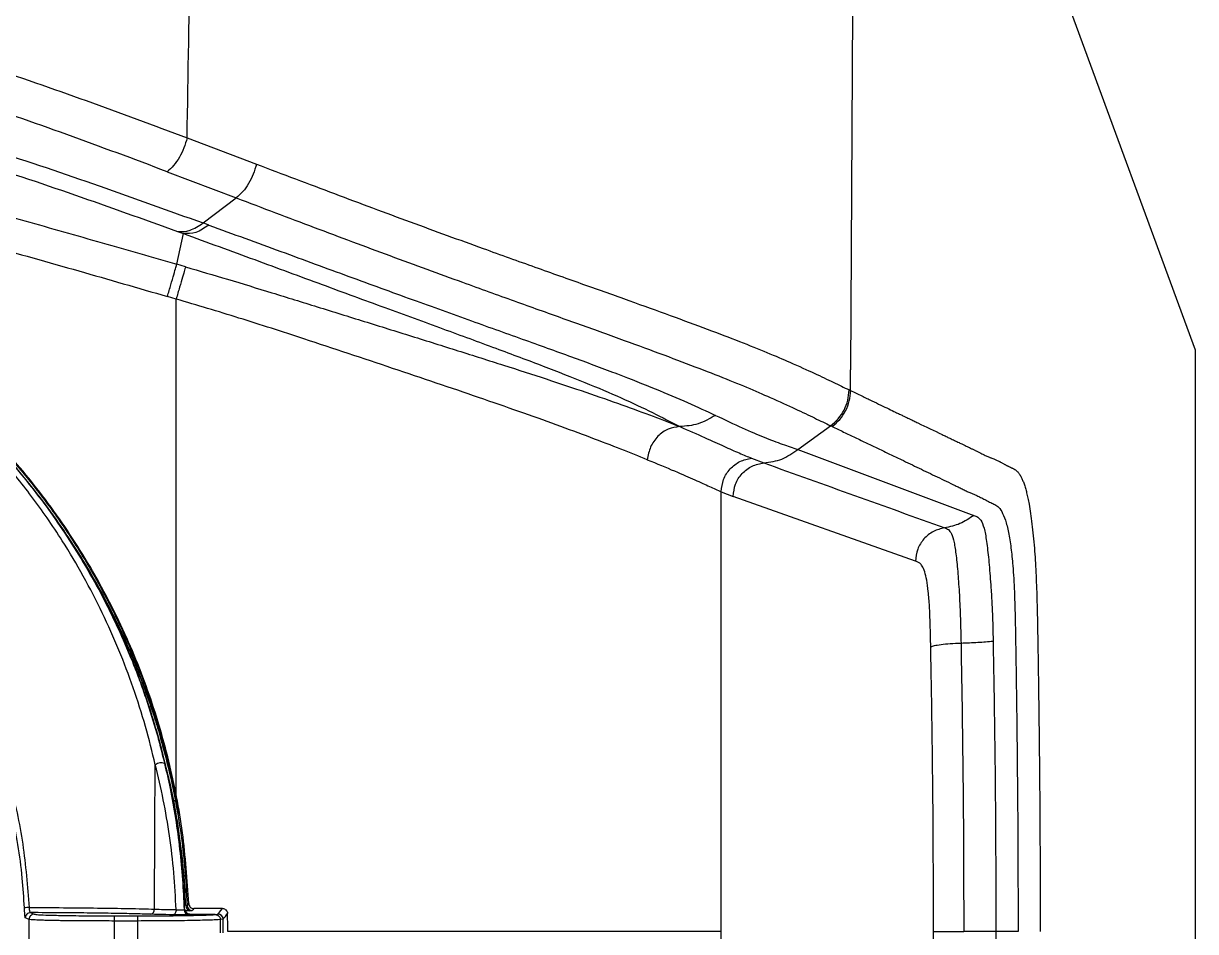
# Model space of a CAD drawing. Extents: x -50 to 17, y -20 to 123.
# Drawn here: x -37.04 to -30.18, y 36.8 to 42.12 of the extents above; entities that cross this region are included whole.
import ezdxf

# ---------------------------------------------------------------- set-up
doc = ezdxf.new("R2010")
doc.units = 0
doc.header["$MEASUREMENT"] = 0
doc.layers.add('GEOMETRY', color=2, linetype='Continuous', lineweight=25)

# ---------------------------------------------------------------- blocks, each defined once
blk = doc.blocks.new('2026 FREEFLOW AZURE')
at = {"layer": 'GEOMETRY'}
for p, q in [((-13.7309, -36.9254), (-14.4926, -34.8538)), ((-15.7492, -37.0415), (-15.7362, -34.9365)), ((-19.6326, -35.6835), (-19.2271, -35.8369)), ((-19.7491, -35.8812), (-19.3448, -36.0344)), ((-19.5392, -36.1816), (-19.3448, -36.0344)), ((-19.5049, -36.194), (-19.5392, -36.1816)), ((-19.6881, -36.2312), (-19.6543, -36.2434)), ((-19.6417, -36.4383), (-19.6931, -36.4234)), ((-19.6965, -36.6266), (-19.7475, -36.6118)), ((-19.6965, -39.5555), (-19.6965, -36.6266)), ((-13.7309, -40.3297), (-13.7309, -36.9254)), ((-15.7498, -37.1627), (-15.7493, -37.0415)), ((-15.7498, -37.1628), (-15.7584, -37.1586)), ((-16.059, -37.5078), (-15.8668, -37.3685)), ((-16.059, -37.5078), (-16.0594, -37.5077)), ((-16.059, -37.5078), (-15.0291, -37.8931)), ((-16.3288, -37.5587), (-16.2565, -37.5861)), ((-16.5072, -40.3297), (-16.5072, -37.7547)), ((-16.5072, -37.7547), (-16.437, -37.782)), ((-15.3699, -38.1611), (-16.437, -37.782)), ((-19.4259, -40.1948), (-19.5929, -40.1948)), ((-20.0577, -40.2679), (-20.0577, -40.2378)), ((-20.0577, -40.2378), (-19.9215, -40.2378)), ((-19.9215, -40.2679), (-19.9215, -40.2378)), ((-19.6174, -40.2078), (-19.6443, -40.2084)), ((-19.4679, -40.2302), (-19.6202, -40.2302)), ((-19.4217, -40.2572), (-19.437, -40.2596)), ((-19.9215, -40.2679), (-20.0577, -40.2679)), ((-16.5072, -42.9047), (-16.5072, -40.3297)), ((-14.7696, -40.3297), (-14.8995, -40.3297)), ((-13.7309, -44.5333), (-13.7309, -40.3297))]:
    blk.add_line(p, q, dxfattribs=at)
at = {"layer": 'GEOMETRY', "flags": 128}
for points in [[(-19.6931, -36.4234), (-19.6737, -36.3333), (-19.6543, -36.2434)], [(-15.8582, -37.3727), (-15.8625, -37.3706), (-15.8668, -37.3685)], [(-19.8231, -40.1985), (-19.8205, -39.7252), (-19.8185, -39.3533)], [(-19.6968, -39.5677), (-19.6984, -39.5657), (-19.7027, -39.5645), (-19.7091, -39.5641), (-19.7151, -39.5643)], [(-19.6322, -40.1781), (-19.627, -40.1713), (-19.6228, -40.166)], [(-19.5929, -40.1948), (-19.5981, -40.2016), (-19.6022, -40.207)], [(-19.4517, -40.2277), (-19.4372, -40.2093), (-19.4259, -40.1948)], [(-20.5572, -40.2588), (-20.5696, -40.2537), (-20.5794, -40.2497)], [(-20.5494, -40.2189), (-20.537, -40.2241), (-20.5273, -40.2281)], [(-19.6968, -40.2015), (-19.6972, -40.2072), (-19.6982, -40.2128), (-19.6997, -40.2179), (-19.7018, -40.2224), (-19.7043, -40.2261), (-19.7072, -40.2289), (-19.7102, -40.2306), (-19.7134, -40.2313)], [(-19.6502, -40.2012), (-19.6484, -40.1989), (-19.647, -40.1971)], [(-19.617, -40.2261), (-19.6188, -40.2284), (-19.6202, -40.2302)]]:
    blk.add_lwpolyline(points, dxfattribs=at)
at = {"layer": 'GEOMETRY'}
for centre, radius, start, end in [((-19.786, -39.3919), 0.0504, 64.47136, 130.0295), ((-20.5269, -41.0046), 0.8161, 92.16835, 94.05693), ((-19.6125, -40.1808), 0.0275, 174.18153, 259.63285), ((-19.6022, -40.177), 0.03, 182.12002, 269.97782), ((-20.5494, -40.249), 0.03, 90.11123, 181.45544), ((-20.5272, -40.2581), 0.03, 90.11103, 181.31933), ((-23.8391, -40.3364), 3.2828, 358.64572, 1.35422), ((-19.8513, -40.2003), 0.0282, 276.36185, 3.55809), ((-19.6202, -40.2002), 0.03, 181.87682, 269.97771), ((-19.617, -40.1961), 0.03, 181.91986, 269.97773), ((-19.4517, -40.2577), 0.03, 1.04919, 89.97734), ((-23.8391, -40.3368), 4.4027, 359.99997, 1.00478), ((-31.1004, -31.1299), 14.8223, 321.99143, 322.15355), ((-23.8391, -40.3363), 4.4181, 359.99997, 1.02603), ((-23.8391, -40.3384), 3.7821, 358.93161, 1.06833), ((-23.8391, -40.3384), 3.9182, 358.96872, 1.03121)]:
    blk.add_arc(centre, radius, start, end, dxfattribs=at)
for points, knots in [([(0, -78.9807), (-0.2, -78.9806), (-1.2, -78.9802), (-3.8001, -78.9706), (-7.8002, -78.9311), (-12.2829, -78.85), (-16.448, -78.7432), (-20.2955, -78.617), (-23.1801, -78.4946), (-25.1028, -78.4087), (-25.9062, -78.3706), (-26.5502, -78.3109), (-27.0326, -78.2324), (-27.5088, -78.1229), (-28.0194, -77.9636), (-28.5584, -77.7443), (-29.1196, -77.4599), (-29.6551, -77.1295), (-30.1606, -76.7561), (-30.6321, -76.3407), (-31.0676, -75.8869), (-31.4641, -75.3985), (-31.7943, -74.9136), (-32.0654, -74.4413), (-32.2868, -73.9889), (-32.4781, -73.5224), (-32.6376, -73.0447), (-32.772, -72.5285), (-32.8702, -71.9733), (-32.9456, -71.1863), (-33.0009, -70.2008), (-33.0534, -69.0184), (-33.0915, -67.8353), (-33.171, -65.4701), (-33.2841, -61.9227), (-33.3842, -57.1916), (-33.4538, -52.46), (-33.4941, -47.728), (-33.5123, -42.9959), (-33.5152, -37.7511), (-33.5017, -31.9936), (-33.4541, -26.4051), (-33.3783, -21.4986), (-33.2967, -17.7475), (-33.2045, -14.4704), (-33.1115, -11.6671), (-33.0234, -9.6084), (-32.9688, -8.2933), (-32.9388, -7.7222), (-32.8886, -7.1485), (-32.7978, -6.5752), (-32.66, -6.0074), (-32.4856, -5.4765), (-32.2819, -4.9834), (-32.0573, -4.5269), (-31.8027, -4.0858), (-31.5196, -3.6631), (-31.2086, -3.2613), (-30.87, -2.8823), (-30.5058, -2.5264), (-30.118, -2.1956), (-29.7093, -1.8918), (-29.2828, -1.6181), (-28.8398, -1.3749), (-28.3823, -1.1622), (-27.9107, -0.9813), (-27.4282, -0.8346), (-26.908, -0.7182), (-26.3509, -0.642), (-25.7605, -0.5973), (-25.1687, -0.5733), (-23.2063, -0.4943), (-19.8745, -0.3423), (-15.9539, -0.2243), (-12.033, -0.1268), (-8.1115, -0.0549), (-3.8389, -0.0078), (-1.135, -0.0023), (0, 0)], [0, 0, 0, 0, 0.0043698, 0.0218491, 0.056809, 0.091769, 0.1198046, 0.1478403, 0.1758752, 0.1828844, 0.189893, 0.1934458, 0.1970065, 0.2005644, 0.2041136, 0.2086796, 0.2132619, 0.2178446, 0.222411, 0.2269761, 0.2315574, 0.2361388, 0.2407038, 0.2443597, 0.2480279, 0.2517, 0.2553674, 0.2590225, 0.2633453, 0.2676701, 0.2762888, 0.2849086, 0.2935298, 0.3021503, 0.3366129, 0.3710757, 0.4055387, 0.4400022, 0.4744661, 0.5089296, 0.5545948, 0.6002598, 0.6310333, 0.6618067, 0.6822341, 0.7026616, 0.7230888, 0.7272545, 0.73142, 0.7355829, 0.7398316, 0.7440869, 0.7483354, 0.7520285, 0.7557342, 0.7594436, 0.7631483, 0.7668405, 0.7705359, 0.7742442, 0.7779569, 0.7816651, 0.7853605, 0.7890218, 0.7926972, 0.7963758, 0.800048, 0.8037066, 0.8080106, 0.8123205, 0.8166378, 0.8209518, 0.8552299, 0.8895082, 0.9066462, 0.9409236, 0.9752009, 1, 1, 1, 1]), ([(0, -78.7726), (-1.424, -78.769), (-4.2759, -78.762), (-8.5576, -78.7097), (-12.8432, -78.6294), (-17.295, -78.5116), (-21.0157, -78.3798), (-23.4132, -78.2765), (-24.3106, -78.2354), (-24.6052, -78.2217), (-24.9025, -78.2077), (-25.2182, -78.1926), (-25.619, -78.1726), (-26.0846, -78.1465), (-26.6157, -78.0981), (-27.1381, -78.0038), (-27.6568, -77.8657), (-28.1617, -77.6853), (-28.6498, -77.4682), (-29.121, -77.2173), (-29.5724, -76.9317), (-30.0027, -76.6129), (-30.4084, -76.2631), (-30.7873, -75.8843), (-31.1373, -75.4786), (-31.4564, -75.0481), (-31.7432, -74.5948), (-31.9949, -74.1217), (-32.2158, -73.6246), (-32.4034, -73.1052), (-32.5509, -72.5636), (-32.6557, -72.0114), (-32.7135, -71.457), (-32.748, -70.899), (-32.7793, -70.2344), (-32.8133, -69.462), (-32.8498, -68.5875), (-32.9034, -67.2216), (-32.9688, -65.3629), (-33.0581, -62.4001), (-33.1438, -58.8258), (-33.2141, -54.7839), (-33.2608, -50.8844), (-33.289, -47.1273), (-33.303, -43.3671), (-33.3064, -39.2589), (-33.3023, -34.8112), (-33.2789, -30.0251), (-33.2303, -25.2473), (-33.1548, -20.6608), (-33.0516, -16.2679), (-32.9546, -13.1601), (-32.8794, -11.1464), (-32.8429, -10.2227), (-32.803, -9.2862), (-32.7689, -8.4977), (-32.7349, -7.8595), (-32.7014, -7.3806), (-32.6431, -6.9014), (-32.5507, -6.4237), (-32.4255, -5.9535), (-32.2626, -5.477), (-32.0603, -4.9973), (-31.8179, -4.5173), (-31.5404, -4.0579), (-31.2302, -3.6207), (-30.8885, -3.2077), (-30.5176, -2.8211), (-30.1192, -2.463), (-29.6954, -2.1351), (-29.2484, -1.8393), (-28.7809, -1.5777), (-28.2957, -1.351), (-27.7877, -1.1569), (-27.2564, -1.0037), (-26.7105, -0.8956), (-26.1548, -0.838), (-25.5911, -0.8063), (-25.0233, -0.7786), (-24.2111, -0.7404), (-23.1541, -0.6928), (-20.7157, -0.5902), (-17.2809, -0.4688), (-12.852, -0.3514), (-8.5617, -0.271), (-4.2771, -0.2187), (-1.4242, -0.2116), (0, -0.2081)], [0, 0, 0, 0, 0.0312612, 0.0626079, 0.0940026, 0.1253571, 0.1603734, 0.175733, 0.1780362, 0.1800961, 0.182206, 0.1845704, 0.1870343, 0.1910167, 0.194808, 0.198734, 0.202655, 0.2065789, 0.2104903, 0.2143719, 0.2182889, 0.2222045, 0.2261203, 0.2300375, 0.2339549, 0.2378723, 0.2417901, 0.2457194, 0.2496274, 0.2537222, 0.2578306, 0.2619383, 0.2660447, 0.2700593, 0.2742093, 0.2806511, 0.2870319, 0.2934253, 0.3106591, 0.3278617, 0.3584975, 0.3891462, 0.4166064, 0.44411, 0.4716281, 0.4991549, 0.5342961, 0.5692692, 0.6042247, 0.639188, 0.669971, 0.7006873, 0.7074453, 0.7142101, 0.7209811, 0.7280224, 0.7315366, 0.7350115, 0.7385579, 0.7421283, 0.7456836, 0.7492314, 0.7531737, 0.7571044, 0.7610247, 0.7649455, 0.7688635, 0.7727804, 0.7766967, 0.7806133, 0.7845309, 0.7884546, 0.7923614, 0.796278, 0.8003826, 0.8044848, 0.8084773, 0.8126362, 0.8168791, 0.8209563, 0.8304858, 0.8401077, 0.8745332, 0.9059355, 0.9373691, 0.9687354, 1, 1, 1, 1]), ([(0, -78.5134), (-1.424, -78.5098), (-4.2756, -78.5028), (-8.5562, -78.4505), (-12.8399, -78.3702), (-16.052, -78.2851), (-18.1908, -78.2173), (-19.2584, -78.1811), (-20.3254, -78.1425), (-21.3916, -78.1015), (-22.4567, -78.058), (-23.5117, -78.0126), (-24.5581, -77.9645), (-25.4274, -77.9239), (-26.12, -77.8847), (-26.6364, -77.8331), (-27.1406, -77.7371), (-27.6375, -77.5996), (-28.122, -77.4213), (-28.5918, -77.2077), (-29.0455, -76.9607), (-29.4792, -76.6808), (-29.8916, -76.3692), (-30.2799, -76.028), (-30.6419, -75.659), (-30.976, -75.2646), (-31.2799, -74.8462), (-31.5521, -74.406), (-31.7916, -73.9467), (-32.0003, -73.4642), (-32.1768, -72.9605), (-32.3135, -72.4362), (-32.4093, -71.9018), (-32.4609, -71.3556), (-32.4935, -70.8015), (-32.5161, -70.3089), (-32.5345, -69.8978), (-32.5493, -69.5599), (-32.564, -69.217), (-32.5791, -68.8544), (-32.5944, -68.4808), (-32.6092, -68.1063), (-32.6492, -67.0731), (-32.7089, -65.3806), (-32.7984, -62.4159), (-32.8843, -58.8381), (-32.962, -54.3773), (-33.0148, -49.643), (-33.0421, -44.6345), (-33.0473, -40.0288), (-33.0442, -35.8268), (-33.0308, -32.0202), (-33.0028, -28.2033), (-32.9573, -24.379), (-32.8978, -20.8952), (-32.8278, -17.7523), (-32.7518, -14.9518), (-32.6827, -12.8379), (-32.63, -11.4088), (-32.601, -10.6621), (-32.5707, -9.9165), (-32.5377, -9.154), (-32.5083, -8.4809), (-32.4777, -7.8989), (-32.4451, -7.4273), (-32.39, -6.961), (-32.302, -6.5), (-32.1826, -6.0461), (-32.0266, -5.5864), (-31.8331, -5.1237), (-31.6007, -4.6612), (-31.335, -4.2178), (-31.0372, -3.7954), (-30.7088, -3.3961), (-30.352, -3.022), (-29.9686, -2.6751), (-29.5605, -2.3578), (-29.1302, -2.0711), (-28.6793, -1.8171), (-28.2111, -1.597), (-27.7216, -1.4085), (-27.2114, -1.2598), (-26.6848, -1.1542), (-26.1425, -1.0969), (-25.5885, -1.0658), (-25.0275, -1.0383), (-24.2175, -1.0002), (-23.1571, -0.9523), (-21.4985, -0.8826), (-19.4927, -0.8063), (-16.4967, -0.7073), (-12.8515, -0.6107), (-8.5617, -0.5302), (-4.2772, -0.4779), (-1.4242, -0.4709), (0, -0.4673)], [0, 0, 0, 0, 0.031448, 0.062976, 0.094543, 0.126068, 0.133937, 0.1418, 0.14966, 0.157515, 0.165366, 0.1732, 0.180838, 0.188498, 0.19242, 0.196157, 0.199951, 0.203738, 0.207532, 0.21134, 0.215126, 0.218929, 0.22273, 0.226531, 0.230334, 0.234136, 0.237937, 0.241744, 0.245555, 0.249366, 0.253345, 0.25733, 0.261319, 0.265321, 0.26944, 0.273577, 0.276209, 0.27853, 0.281045, 0.283789, 0.286545, 0.289303, 0.292066, 0.30938, 0.326703, 0.357571, 0.388416, 0.425233, 0.462131, 0.499028, 0.526948, 0.554931, 0.583095, 0.611244, 0.639395, 0.660044, 0.68067, 0.701266, 0.706754, 0.712254, 0.717768, 0.723234, 0.729109, 0.732647, 0.736104, 0.739548, 0.74301, 0.746461, 0.749906, 0.753722, 0.757527, 0.761327, 0.765128, 0.76893, 0.772733, 0.776535, 0.780338, 0.78414, 0.787945, 0.791757, 0.795555, 0.799518, 0.803479, 0.807398, 0.811551, 0.815731, 0.819802, 0.829461, 0.839173, 0.856464, 0.87379, 0.905374, 0.936993, 0.968546, 1, 1, 1, 1]), ([(0, -77.5952), (-1.4223, -77.5916), (-4.2703, -77.5846), (-8.5452, -77.5324), (-12.8224, -77.4522), (-16.08, -77.3659), (-18.3167, -77.2945), (-19.5347, -77.2526), (-20.752, -77.2076), (-21.9685, -77.1594), (-23.185, -77.108), (-24.3995, -77.0528), (-25.3775, -77.0073), (-26.0974, -76.9661), (-26.5583, -76.9152), (-26.9909, -76.8278), (-27.4146, -76.7053), (-27.8312, -76.5467), (-28.238, -76.3571), (-28.6313, -76.1374), (-29.006, -75.8898), (-29.3616, -75.615), (-29.6959, -75.3148), (-30.0073, -74.9906), (-30.2938, -74.6444), (-30.554, -74.278), (-30.7869, -73.8926), (-30.9906, -73.489), (-31.1763, -73.0491), (-31.3342, -72.5727), (-31.4541, -72.0597), (-31.5184, -71.6002), (-31.5495, -71.1948), (-31.5712, -70.8442), (-31.589, -70.4835), (-31.6033, -70.1671), (-31.6149, -69.908), (-31.6236, -69.7111), (-31.6319, -69.5227), (-31.6405, -69.3228), (-31.6498, -69.1013), (-31.6724, -68.5592), (-31.722, -67.3109), (-31.7909, -65.3602), (-31.8804, -62.3971), (-31.9663, -58.8196), (-32.0324, -55.0279), (-32.0748, -51.6341), (-32.1012, -48.6346), (-32.1179, -45.6313), (-32.1263, -42.6275), (-32.1284, -39.585), (-32.1266, -36.502), (-32.1181, -33.358), (-32.1003, -30.1922), (-32.0714, -27.0066), (-32.0297, -23.8208), (-31.9681, -20.2966), (-31.8784, -16.4368), (-31.7841, -13.3929), (-31.7146, -11.5017), (-31.6858, -10.7561), (-31.6555, -10.0087), (-31.6222, -9.2362), (-31.5926, -8.558), (-31.5625, -7.9784), (-31.5325, -7.5358), (-31.4842, -7.1162), (-31.4085, -6.7154), (-31.3059, -6.3216), (-31.1711, -5.9219), (-31.0032, -5.5194), (-30.8026, -5.1167), (-30.5726, -4.7314), (-30.3149, -4.3639), (-30.0304, -4.0162), (-29.721, -3.6903), (-29.3882, -3.388), (-29.0341, -3.1111), (-28.6608, -2.8614), (-28.2686, -2.6393), (-27.8619, -2.4472), (-27.4595, -2.2913), (-27.0657, -2.1729), (-26.6806, -2.0879), (-26.2769, -2.03), (-25.8437, -2.0001), (-25.3842, -1.9746), (-24.9112, -1.9522), (-24.1583, -1.9166), (-23.1262, -1.8701), (-20.6878, -1.7674), (-17.2587, -1.6461), (-12.8366, -1.5288), (-8.552, -1.4484), (-4.2725, -1.3961), (-1.4226, -1.3891), (0, -1.3855)], [0, 0, 0, 0, 0.032093, 0.064261, 0.096463, 0.128618, 0.13779, 0.146955, 0.156117, 0.165275, 0.174426, 0.18359, 0.192706, 0.196519, 0.199858, 0.20316, 0.206462, 0.2098, 0.213209, 0.216579, 0.219956, 0.223333, 0.22671, 0.230087, 0.233464, 0.23684, 0.240219, 0.243616, 0.247032, 0.250984, 0.254925, 0.258903, 0.261438, 0.264099, 0.266829, 0.269587, 0.271245, 0.272681, 0.274034, 0.2755, 0.277196, 0.279036, 0.287742, 0.305384, 0.323079, 0.35463, 0.386128, 0.408646, 0.431211, 0.453811, 0.476413, 0.498988, 0.522461, 0.545976, 0.569927, 0.593895, 0.617858, 0.641816, 0.673426, 0.704971, 0.71053, 0.716126, 0.721808, 0.727407, 0.733573, 0.737125, 0.740502, 0.743582, 0.74665, 0.749697, 0.752757, 0.756159, 0.759531, 0.7629, 0.766273, 0.76965, 0.773027, 0.776405, 0.779783, 0.78316, 0.786531, 0.789943, 0.7933, 0.796261, 0.799211, 0.80219, 0.805455, 0.809005, 0.812573, 0.816141, 0.826012, 0.835886, 0.871208, 0.903432, 0.935697, 0.967901, 1, 1, 1, 1]), ([(-19.6326, -35.6835), (-19.6263, -35.3102), (-19.6137, -34.5712), (-19.5959, -33.8328), (-19.587, -33.4675)], [0, 0, 0, 0, 0.505158, 1, 1, 1, 1]), ([(-25.9884, -35.0758), (-25.8524, -35.0253), (-25.5811, -34.9243), (-25.1659, -34.8166), (-24.7486, -34.7406), (-24.3302, -34.6984), (-23.9133, -34.6892), (-23.5, -34.704), (-23.091, -34.7394), (-22.6061, -34.8041), (-22.0499, -34.9108), (-21.4278, -35.069), (-20.8185, -35.2557), (-20.2198, -35.4635), (-19.8285, -35.6101), (-19.6326, -35.6835)], [0, 0, 0, 0, 0.06302, 0.125784, 0.188502, 0.251242, 0.313839, 0.376363, 0.438768, 0.501069, 0.600678, 0.700154, 0.799859, 0.899835, 1, 1, 1, 1]), ([(-19.7491, -35.8812), (-19.9441, -35.8081), (-20.3328, -35.6623), (-20.9265, -35.4562), (-21.5285, -35.2717), (-22.1412, -35.116), (-22.6876, -35.0114), (-23.1626, -34.9485), (-23.5621, -34.9145), (-23.9642, -34.9009), (-24.3676, -34.9109), (-24.771, -34.9529), (-25.1727, -35.0274), (-25.5718, -35.1324), (-25.8326, -35.2303), (-25.9632, -35.2793)], [0, 0, 0, 0, 0.101757, 0.202932, 0.303504, 0.403553, 0.503424, 0.565769, 0.628108, 0.690414, 0.752417, 0.814321, 0.876159, 0.937982, 1, 1, 1, 1]), ([(-22.7274, -35.2714), (-22.5046, -35.3111), (-22.0593, -35.3905), (-21.4082, -35.5587), (-20.7702, -35.751), (-20.1465, -35.9625), (-19.741, -36.1088), (-19.5392, -36.1816)], [0, 0, 0, 0, 0.200742, 0.401258, 0.601511, 0.801672, 1, 1, 1, 1]), ([(-22.8497, -35.3405), (-22.6292, -35.3787), (-22.1881, -35.4549), (-21.5426, -35.6187), (-20.9095, -35.8068), (-20.2906, -36.0145), (-19.8883, -36.1592), (-19.6881, -36.2312)], [0, 0, 0, 0, 0.200477, 0.400949, 0.601305, 0.801621, 1, 1, 1, 1]), ([(-22.9007, -35.5978), (-22.6261, -35.6553), (-22.0786, -35.7699), (-21.4601, -35.9295), (-21.0381, -36.0428), (-20.8094, -36.1055), (-20.5818, -36.1689), (-20.3549, -36.233), (-20.1311, -36.2969), (-19.9105, -36.3604), (-19.7653, -36.4025), (-19.6931, -36.4234)], [0, 0, 0, 0, 0.254049, 0.506418, 0.57818, 0.649735, 0.721132, 0.792141, 0.863177, 0.931943, 1, 1, 1, 1]), ([(-19.6326, -35.6835), (-19.6381, -35.7033), (-19.6491, -35.7428), (-19.6768, -35.7982), (-19.7105, -35.847), (-19.7362, -35.8698), (-19.7491, -35.8812)], [0, 0, 0, 0, 0.2500008, 0.5, 0.7499992, 1, 1, 1, 1]), ([(-22.9383, -35.7907), (-22.7605, -35.827), (-22.4024, -35.9001), (-21.8626, -36.0293), (-21.3288, -36.1667), (-20.795, -36.3122), (-20.2718, -36.4601), (-19.9202, -36.5618), (-19.7475, -36.6118)], [0, 0, 0, 0, 0.165154, 0.332679, 0.505093, 0.666844, 0.836324, 1, 1, 1, 1]), ([(-19.2271, -35.8369), (-19.2326, -35.8567), (-19.2434, -35.8963), (-19.2714, -35.9518), (-19.3054, -36.0004), (-19.3317, -36.0231), (-19.3448, -36.0344)], [0, 0, 0, 0, 0.250001, 0.5, 0.749999, 1, 1, 1, 1]), ([(-19.2271, -35.8369), (-19.0742, -35.8949), (-18.7683, -36.011), (-18.3239, -36.1766), (-17.9324, -36.3193), (-17.5949, -36.4404), (-17.3087, -36.5422), (-17.043, -36.6367), (-16.8008, -36.724), (-16.5845, -36.8038), (-16.3957, -36.8762), (-16.2349, -36.9411), (-16.0858, -37.0046), (-15.9564, -37.0635), (-15.8478, -37.1154), (-15.7884, -37.1441), (-15.7584, -37.1586)], [0, 0, 0, 0, 0.0832956, 0.1665903, 0.2497785, 0.3119507, 0.3739156, 0.4357495, 0.4975267, 0.5592885, 0.621165, 0.683258, 0.7456665, 0.8295191, 0.9142226, 1, 1, 1, 1]), ([(-19.3448, -36.0344), (-19.1921, -36.0925), (-18.8867, -36.2086), (-18.4432, -36.3742), (-18.0524, -36.5172), (-17.7158, -36.6387), (-17.4303, -36.741), (-17.1653, -36.8361), (-16.9233, -36.924), (-16.7066, -37.0049), (-16.5166, -37.0786), (-16.3536, -37.1451), (-16.2011, -37.2108), (-16.0679, -37.2718), (-15.9567, -37.3251), (-15.8969, -37.354), (-15.8668, -37.3685)], [0, 0, 0, 0, 0.083563, 0.167064, 0.250331, 0.312458, 0.37428, 0.435877, 0.497344, 0.558759, 0.620304, 0.682154, 0.744476, 0.828507, 0.913649, 1, 1, 1, 1]), ([(-19.5049, -36.194), (-19.3639, -36.2456), (-19.0854, -36.3474), (-18.6889, -36.4935), (-18.3157, -36.6295), (-17.9695, -36.7542), (-17.6516, -36.8679), (-17.3647, -36.9713), (-17.1101, -37.0659), (-16.8893, -37.1531), (-16.6973, -37.2351), (-16.5932, -37.2833), (-16.5408, -37.3077)], [0, 0, 0, 0, 0.112138, 0.22157, 0.327274, 0.430196, 0.529653, 0.626523, 0.721042, 0.813883, 0.906168, 1, 1, 1, 1]), ([(-19.6543, -36.2434), (-19.5143, -36.2946), (-19.2381, -36.3955), (-18.8454, -36.5407), (-18.477, -36.6762), (-18.1368, -36.8007), (-17.8261, -36.9146), (-17.5476, -37.0188), (-17.3015, -37.1152), (-17.0884, -37.2058), (-16.9022, -37.2936), (-16.8006, -37.3468), (-16.7491, -37.3737)], [0, 0, 0, 0, 0.11357, 0.224213, 0.330777, 0.434113, 0.533438, 0.629716, 0.723176, 0.814826, 0.906189, 1, 1, 1, 1]), ([(-19.7475, -36.6118), (-19.7407, -36.5884), (-19.7272, -36.5417), (-19.7099, -36.4815), (-19.6971, -36.4372), (-19.6945, -36.428), (-19.6931, -36.4234)], [0, 0, 0, 0, 0.25, 0.5, 0.75, 1, 1, 1, 1]), ([(-19.6417, -36.4383), (-19.6431, -36.4429), (-19.6457, -36.452), (-19.6586, -36.4963), (-19.6761, -36.5565), (-19.6897, -36.6032), (-19.6965, -36.6266)], [0, 0, 0, 0, 0.25, 0.5, 0.75, 1, 1, 1, 1]), ([(-19.6417, -36.4383), (-19.5596, -36.4625), (-19.3907, -36.5121), (-19.1335, -36.5906), (-18.8664, -36.6734), (-18.593, -36.7586), (-18.3168, -36.8448), (-18.0431, -36.9305), (-17.7778, -37.0145), (-17.5262, -37.0959), (-17.2934, -37.1738), (-17.0843, -37.2468), (-16.8988, -37.3149), (-16.7993, -37.354), (-16.7491, -37.3737)], [0, 0, 0, 0, 0.071051, 0.146003, 0.223179, 0.303616, 0.386095, 0.469909, 0.555696, 0.642471, 0.730285, 0.819389, 0.909072, 1, 1, 1, 1]), ([(-19.6228, -40.166), (-19.6322, -40.0274), (-19.6512, -39.747), (-19.7333, -39.3284), (-19.8567, -38.9127), (-20.0254, -38.5068), (-20.2369, -38.118), (-20.4838, -37.7596), (-20.7595, -37.4358), (-21.0571, -37.1487), (-21.3773, -36.8958), (-21.7133, -36.6762), (-21.9504, -36.5586), (-22.0677, -36.5005)], [0, 0, 0, 0, 0.089873, 0.181823, 0.27544, 0.370265, 0.465798, 0.56152, 0.651476, 0.740697, 0.828771, 0.915319, 1, 1, 1, 1]), ([(-16.9394, -37.5672), (-16.989, -37.5472), (-17.0871, -37.5077), (-17.267, -37.4387), (-17.4669, -37.3648), (-17.6869, -37.2862), (-17.923, -37.2041), (-18.1711, -37.1195), (-18.4274, -37.0331), (-18.6871, -36.9463), (-18.9875, -36.8471), (-19.3236, -36.7379), (-19.5739, -36.6632), (-19.6965, -36.6266)], [0, 0, 0, 0, 0.091235, 0.180628, 0.268952, 0.355663, 0.441203, 0.525833, 0.608793, 0.690889, 0.771547, 0.888148, 1, 1, 1, 1]), ([(-21.6809, -36.7109), (-21.6247, -36.7455), (-21.5114, -36.8151), (-21.3467, -36.9305), (-21.1849, -37.055), (-21.0271, -37.1895), (-20.8738, -37.3337), (-20.7258, -37.4877), (-20.5838, -37.6515), (-20.4336, -37.8439), (-20.277, -38.0721), (-20.1181, -38.3436), (-19.9728, -38.6435), (-19.8434, -38.9712), (-19.7799, -39.2036), (-19.7473, -39.3228)], [0, 0, 0, 0, 0.059316, 0.119572, 0.180767, 0.2429, 0.305973, 0.369986, 0.434937, 0.500827, 0.589431, 0.683651, 0.783487, 0.888936, 1, 1, 1, 1]), ([(-19.6968, -39.5677), (-19.7106, -39.5), (-19.7382, -39.365), (-19.7917, -39.1671), (-19.8538, -38.9726), (-19.9255, -38.7813), (-20.0068, -38.5926), (-20.0979, -38.4066), (-20.1988, -38.224), (-20.309, -38.0457), (-20.4286, -37.8719), (-20.5588, -37.7012), (-20.6971, -37.5378), (-20.8281, -37.3975), (-20.9453, -37.2819), (-21.048, -37.187), (-21.1673, -37.0834), (-21.3043, -36.9727), (-21.4018, -36.9018), (-21.4507, -36.8663)], [0, 0, 0, 0, 0.0626328, 0.124974, 0.1871777, 0.2493743, 0.311699, 0.3743117, 0.4369702, 0.4992914, 0.561501, 0.6239071, 0.6883729, 0.749301, 0.7925577, 0.8342936, 0.8747307, 0.9372395, 1, 1, 1, 1]), ([(-21.3436, -36.9606), (-21.3151, -36.9814), (-21.2579, -37.0231), (-21.1675, -37.0942), (-21.077, -37.1696), (-20.9867, -37.2498), (-20.8968, -37.3346), (-20.7938, -37.4381), (-20.6783, -37.5636), (-20.5571, -37.7084), (-20.4412, -37.8609), (-20.3309, -38.0207), (-20.2242, -38.1926), (-20.125, -38.3717), (-20.0355, -38.5541), (-19.969, -38.7078), (-19.9192, -38.8356), (-19.8832, -38.9353), (-19.8494, -39.0371), (-19.8187, -39.1379), (-19.79, -39.241), (-19.7731, -39.3105), (-19.7643, -39.3464)], [0, 0, 0, 0, 0.041672, 0.083644, 0.12599, 0.166138, 0.207601, 0.250591, 0.311569, 0.375929, 0.436784, 0.501074, 0.569315, 0.640125, 0.708652, 0.77746, 0.812991, 0.851047, 0.887921, 0.925043, 0.961294, 1, 1, 1, 1]), ([(-19.8185, -39.3533), (-19.8368, -39.2784), (-19.874, -39.1268), (-19.9456, -38.9035), (-20.0295, -38.6818), (-20.1267, -38.4639), (-20.2372, -38.2499), (-20.347, -38.0648), (-20.4498, -37.9095), (-20.5406, -37.7833), (-20.6326, -37.6651), (-20.7252, -37.5547), (-20.8166, -37.4531), (-20.9063, -37.3601), (-20.9937, -37.275), (-21.097, -37.1805), (-21.2154, -37.0801), (-21.3001, -37.0159), (-21.3416, -36.9845)], [0, 0, 0, 0, 0.0819707, 0.1660906, 0.248666, 0.3320146, 0.4154476, 0.4977591, 0.5521024, 0.6043353, 0.6545065, 0.7026704, 0.7488889, 0.7919346, 0.8335386, 0.873779, 0.9381882, 1, 1, 1, 1]), ([(-15.8668, -37.3685), (-15.8511, -37.3554), (-15.8197, -37.3292), (-15.7859, -37.2774), (-15.7632, -37.2198), (-15.76, -37.179), (-15.7584, -37.1586)], [0, 0, 0, 0, 0.25, 0.5, 0.75, 1, 1, 1, 1]), ([(-15.8582, -37.3727), (-15.8424, -37.3596), (-15.811, -37.3334), (-15.7772, -37.2816), (-15.7545, -37.224), (-15.7514, -37.1832), (-15.7498, -37.1628)], [0, 0, 0, 0, 0.2500093, 0.4999992, 0.7499896, 1, 1, 1, 1]), ([(-15.7498, -37.1628), (-15.728, -37.1732), (-15.6865, -37.1931), (-15.6275, -37.2214), (-15.5748, -37.2467), (-15.5284, -37.269), (-15.492, -37.2865), (-15.4643, -37.2998), (-15.4442, -37.3095), (-15.4244, -37.319), (-15.4034, -37.3291), (-15.3802, -37.3403), (-15.3167, -37.3708), (-15.2536, -37.4011), (-15.191, -37.4311), (-15.1668, -37.4427), (-15.1415, -37.4548), (-15.1167, -37.4666), (-15.0963, -37.4764), (-15.0806, -37.4839), (-15.0693, -37.4893), (-15.0592, -37.4942), (-15.0479, -37.4997), (-15.0343, -37.5064), (-15.0189, -37.514), (-15.0035, -37.5218), (-14.989, -37.529), (-14.9774, -37.5347), (-14.9671, -37.5397), (-14.9572, -37.5443), (-14.9471, -37.5489), (-14.9389, -37.5524), (-14.9323, -37.5551), (-14.9257, -37.5575), (-14.9171, -37.5608), (-14.9078, -37.5642), (-14.899, -37.5678), (-14.8909, -37.5714), (-14.8836, -37.575), (-14.8756, -37.5794), (-14.8659, -37.5847), (-14.8561, -37.5901), (-14.8478, -37.5947), (-14.8425, -37.5976), (-14.8372, -37.6004), (-14.8317, -37.6032), (-14.8263, -37.606), (-14.8207, -37.6087), (-14.8152, -37.6114), (-14.8096, -37.614), (-14.8043, -37.6165), (-14.7995, -37.6189), (-14.7953, -37.6211), (-14.7918, -37.623), (-14.7873, -37.6256), (-14.7818, -37.6295), (-14.7752, -37.6354), (-14.7688, -37.6423), (-14.7628, -37.65), (-14.757, -37.6588), (-14.7504, -37.6706), (-14.743, -37.6866), (-14.7347, -37.7083), (-14.7269, -37.7331), (-14.7194, -37.7611), (-14.7122, -37.7924), (-14.7044, -37.8318), (-14.6962, -37.8814), (-14.6851, -37.9642), (-14.674, -38.0785), (-14.6648, -38.2275), (-14.6591, -38.3785), (-14.6559, -38.5262), (-14.6541, -38.6303), (-14.6531, -38.6946), (-14.6527, -38.7276), (-14.6519, -38.7788), (-14.6508, -38.8518), (-14.6497, -38.9285), (-14.6488, -38.9971), (-14.6481, -39.0513), (-14.6474, -39.1068), (-14.6467, -39.1633), (-14.6453, -39.2904), (-14.6433, -39.4942), (-14.6415, -39.7737), (-14.6403, -40.0544), (-14.6401, -40.2395), (-14.6401, -40.3297)], [0, 0, 0, 0, 0.045999, 0.087546, 0.124638, 0.157278, 0.185464, 0.201506, 0.21564, 0.227864, 0.243286, 0.260048, 0.27681, 0.377383, 0.393187, 0.408991, 0.428602, 0.446525, 0.461228, 0.471802, 0.479716, 0.48497, 0.493227, 0.503473, 0.513703, 0.525669, 0.536133, 0.544175, 0.550206, 0.557863, 0.565008, 0.571642, 0.575072, 0.57904, 0.585411, 0.593284, 0.598614, 0.603998, 0.610413, 0.614076, 0.620824, 0.630961, 0.634663, 0.638402, 0.642177, 0.64599, 0.649839, 0.653724, 0.657647, 0.661606, 0.665445, 0.668834, 0.671774, 0.674263, 0.676302, 0.681215, 0.685925, 0.690435, 0.694748, 0.69887, 0.702803, 0.709094, 0.71525, 0.721294, 0.727253, 0.733152, 0.73902, 0.747461, 0.755894, 0.773077, 0.788646, 0.804437, 0.819769, 0.833434, 0.835875, 0.839191, 0.843381, 0.851304, 0.861193, 0.866528, 0.871975, 0.877536, 0.883211, 0.888999, 0.915783, 0.944473, 0.972934, 1, 1, 1, 1]), ([(-16.5408, -37.3077), (-16.574, -37.3267), (-16.6405, -37.3649), (-16.7129, -37.3708), (-16.7491, -37.3737)], [0, 0, 0, 0, 0.500102, 1, 1, 1, 1]), ([(-16.5408, -37.3077), (-16.4864, -37.3332), (-16.378, -37.3843), (-16.2526, -37.4388), (-16.1458, -37.4774), (-16.0882, -37.4976), (-16.0594, -37.5077)], [0, 0, 0, 0, 0.25079, 0.500415, 0.750001, 1, 1, 1, 1]), ([(-16.7491, -37.3737), (-16.7722, -37.3766), (-16.8184, -37.3825), (-16.8797, -37.4273), (-16.9253, -37.4912), (-16.9347, -37.5419), (-16.9394, -37.5672)], [0, 0, 0, 0, 0.249998, 0.499964, 0.749955, 1, 1, 1, 1]), ([(-16.7491, -37.3737), (-16.6987, -37.3958), (-16.5976, -37.4399), (-16.488, -37.4904), (-16.3989, -37.5299), (-16.3522, -37.5491), (-16.3288, -37.5587)], [0, 0, 0, 0, 0.249372, 0.4993731, 0.7495629, 1, 1, 1, 1]), ([(-15.8582, -37.3727), (-15.8356, -37.3835), (-15.7905, -37.4051), (-15.7225, -37.4378), (-15.6552, -37.4701), (-15.588, -37.5024), (-15.5212, -37.5344), (-15.4412, -37.5727), (-15.3486, -37.6173), (-15.2431, -37.6679), (-15.1648, -37.7052), (-15.1143, -37.73), (-15.0911, -37.7414), (-15.0688, -37.7522), (-15.0482, -37.7616), (-15.029, -37.7699), (-15.0091, -37.7781), (-14.9873, -37.7886), (-14.9629, -37.8015), (-14.937, -37.815), (-14.9123, -37.8263), (-14.8885, -37.8389), (-14.8655, -37.8668), (-14.8439, -37.9165), (-14.8253, -37.9887), (-14.8106, -38.08), (-14.7985, -38.1971), (-14.7905, -38.3424), (-14.7862, -38.5133), (-14.7808, -38.8122), (-14.7754, -39.236), (-14.7704, -39.7828), (-14.7699, -40.1474), (-14.7696, -40.3297)], [0, 0, 0, 0, 0.049368, 0.098546, 0.148444, 0.19655, 0.245446, 0.29443, 0.371233, 0.448109, 0.524961, 0.542082, 0.559514, 0.576141, 0.590942, 0.603811, 0.616365, 0.632048, 0.651572, 0.672026, 0.690177, 0.705912, 0.721372, 0.73618, 0.750229, 0.763609, 0.77658, 0.793745, 0.811571, 0.830325, 0.887014, 0.943492, 1, 1, 1, 1]), ([(-16.2565, -37.5861), (-16.2206, -37.5812), (-16.1487, -37.5714), (-16.0892, -37.5289), (-16.0594, -37.5077)], [0, 0, 0, 0, 0.4989653, 1, 1, 1, 1]), ([(-16.9394, -37.5672), (-16.8836, -37.5903), (-16.7718, -37.6366), (-16.6568, -37.6869), (-16.5715, -37.7259), (-16.5287, -37.7451), (-16.5072, -37.7547)], [0, 0, 0, 0, 0.249558, 0.499968, 0.749711, 1, 1, 1, 1]), ([(-16.5072, -37.7547), (-16.5043, -37.7302), (-16.4983, -37.6814), (-16.4572, -37.6188), (-16.399, -37.573), (-16.3522, -37.5634), (-16.3288, -37.5587)], [0, 0, 0, 0, 0.2519089, 0.5019743, 0.7510475, 1, 1, 1, 1]), ([(-16.437, -37.782), (-16.4341, -37.7576), (-16.4284, -37.7087), (-16.3872, -37.646), (-16.3283, -37.6), (-16.2804, -37.5907), (-16.2565, -37.5861)], [0, 0, 0, 0, 0.250006, 0.5, 0.749994, 1, 1, 1, 1]), ([(-16.2565, -37.5861), (-16.0797, -37.6497), (-15.7267, -37.7765), (-15.3747, -37.9031), (-15.199, -37.9663)], [0, 0, 0, 0, 0.500924, 1, 1, 1, 1]), ([(-15.0291, -37.8931), (-15.0551, -37.9112), (-15.1069, -37.9472), (-15.1684, -37.9599), (-15.199, -37.9663)], [0, 0, 0, 0, 0.501892, 1, 1, 1, 1]), ([(-15.0291, -37.8931), (-15.0206, -37.896), (-15.0038, -37.9017), (-14.9818, -37.9257), (-14.9645, -37.979), (-14.9505, -38.0652), (-14.9386, -38.1802), (-14.9289, -38.3017), (-14.9221, -38.4172), (-14.9179, -38.5227), (-14.9164, -38.5945), (-14.9157, -38.6312)], [0, 0, 0, 0, 0.129388, 0.25703, 0.382504, 0.503697, 0.622834, 0.742988, 0.826613, 0.911572, 1, 1, 1, 1]), ([(-15.199, -37.9663), (-15.2219, -37.9718), (-15.2677, -37.9828), (-15.3232, -38.029), (-15.3619, -38.0903), (-15.3672, -38.1375), (-15.3699, -38.1611)], [0, 0, 0, 0, 0.2500003, 0.5, 0.7499997, 1, 1, 1, 1]), ([(-15.199, -37.9663), (-15.1916, -37.969), (-15.177, -37.9743), (-15.1588, -37.9974), (-15.1438, -38.0461), (-15.1318, -38.1257), (-15.1215, -38.2327), (-15.1128, -38.3598), (-15.1066, -38.4985), (-15.1046, -38.5942), (-15.1036, -38.6425)], [0, 0, 0, 0, 0.127025, 0.252555, 0.377297, 0.499488, 0.621084, 0.743797, 0.870622, 1, 1, 1, 1]), ([(-20.5846, -40.1905), (-20.5881, -40.1325), (-20.5956, -40.0085), (-20.6202, -39.8239), (-20.6557, -39.6366), (-20.7013, -39.4541), (-20.7569, -39.276), (-20.8225, -39.1008), (-20.8964, -38.9323), (-20.9799, -38.7672), (-21.0713, -38.6079), (-21.1698, -38.4558), (-21.2734, -38.3114), (-21.3425, -38.2258), (-21.3772, -38.1828)], [0, 0, 0, 0, 0.0780471, 0.1666667, 0.2497198, 0.3338223, 0.4191329, 0.499923, 0.5849218, 0.6664287, 0.7493664, 0.8344287, 0.9167359, 1, 1, 1, 1]), ([(-21.3348, -38.1629), (-21.3007, -38.2065), (-21.2318, -38.2942), (-21.1296, -38.441), (-21.0162, -38.6218), (-20.8986, -38.8399), (-20.7734, -39.1242), (-20.6661, -39.4502), (-20.5859, -39.8163), (-20.5671, -40.0651), (-20.5577, -40.189)], [0, 0, 0, 0, 0.082627, 0.166309, 0.250683, 0.375627, 0.500134, 0.666534, 0.83386, 1, 1, 1, 1]), ([(-15.2805, -38.6652), (-15.2809, -38.6419), (-15.2818, -38.5979), (-15.2834, -38.5346), (-15.2854, -38.4777), (-15.2887, -38.4114), (-15.2941, -38.3398), (-15.3036, -38.2701), (-15.3159, -38.2189), (-15.3276, -38.1935), (-15.3374, -38.1802), (-15.3447, -38.1732), (-15.3523, -38.1682), (-15.3607, -38.1643), (-15.3666, -38.1623), (-15.3699, -38.1611)], [0, 0, 0, 0, 0.081769, 0.154417, 0.223353, 0.284866, 0.395941, 0.49668, 0.598406, 0.712941, 0.763186, 0.816203, 0.872295, 0.929453, 1, 1, 1, 1]), ([(-20.1097, -38.3998), (-20.1208, -38.3784), (-20.1375, -38.3461), (-20.1542, -38.3145), (-20.1605, -38.3022), (-20.162, -38.2988), (-20.159, -38.3034), (-20.1514, -38.3164), (-20.1334, -38.3485), (-20.1162, -38.3808), (-20.1048, -38.4023)], [0, 0, 0, 0, 0.249185, 0.374247, 0.43701, 0.499673, 0.56223, 0.625056, 0.750507, 1, 1, 1, 1]), ([(-19.647, -40.1971), (-19.6489, -40.1518), (-19.6527, -40.0607), (-19.6638, -39.9249), (-19.6789, -39.79), (-19.6982, -39.6562), (-19.7213, -39.5255), (-19.7488, -39.3941), (-19.7836, -39.2502), (-19.8297, -39.0864), (-19.8882, -38.9091), (-19.9552, -38.7336), (-20.028, -38.5642), (-20.0823, -38.455), (-20.1097, -38.3998)], [0, 0, 0, 0, 0.0711271, 0.1430455, 0.2144993, 0.2858629, 0.3581267, 0.4268599, 0.5015474, 0.5969601, 0.7022798, 0.8039314, 0.9011444, 1, 1, 1, 1]), ([(-20.1048, -38.4023), (-20.0924, -38.4266), (-20.0665, -38.4767), (-20.0297, -38.553), (-20.0015, -38.6142), (-19.9817, -38.6588), (-19.9691, -38.6878), (-19.956, -38.7186), (-19.9425, -38.7512), (-19.9285, -38.7856), (-19.9134, -38.8239), (-19.8927, -38.8776), (-19.8697, -38.9406), (-19.846, -39.0093), (-19.8252, -39.0729), (-19.8057, -39.1359), (-19.7877, -39.1974), (-19.7564, -39.3107), (-19.7158, -39.4797), (-19.6745, -39.709), (-19.6449, -39.9422), (-19.6364, -40.0994), (-19.6322, -40.1781)], [0, 0, 0, 0, 0.04427, 0.091529, 0.137788, 0.153964, 0.171147, 0.189336, 0.208532, 0.228735, 0.249944, 0.275701, 0.322725, 0.359385, 0.394309, 0.432097, 0.466886, 0.498675, 0.623462, 0.749061, 0.87452, 1, 1, 1, 1]), ([(-15.1036, -38.6425), (-15.125, -38.6434), (-15.1679, -38.6452), (-15.2224, -38.6506), (-15.2639, -38.6575), (-15.275, -38.6627), (-15.2805, -38.6653)], [0, 0, 0, 0, 0.2500002, 0.5, 0.7499998, 1, 1, 1, 1]), ([(-15.2644, -40.3297), (-15.2648, -40.1443), (-15.2655, -39.7738), (-15.2709, -39.2184), (-15.2773, -38.8498), (-15.2805, -38.6653)], [0, 0, 0, 0, 0.333336, 0.666244, 1, 1, 1, 1]), ([(-14.9157, -38.6312), (-14.9448, -38.6338), (-15.0028, -38.639), (-15.07, -38.6414), (-15.1036, -38.6425)], [0, 0, 0, 0, 0.501235, 1, 1, 1, 1]), ([(-15.1036, -38.6425), (-15.0989, -38.923), (-15.0895, -39.4838), (-15.0882, -40.0477), (-15.0875, -40.3297)], [0, 0, 0, 0, 0.49998, 1, 1, 1, 1]), ([(-14.9157, -38.6312), (-14.9125, -38.8194), (-14.906, -39.1956), (-14.9006, -39.7624), (-14.8999, -40.1406), (-14.8995, -40.3297)], [0, 0, 0, 0, 0.3336084, 0.6667108, 1, 1, 1, 1]), ([(-19.6968, -40.2015), (-19.7004, -40.1294), (-19.7077, -39.9848), (-19.7338, -39.7699), (-19.77, -39.5564), (-19.8023, -39.4212), (-19.8185, -39.3533)], [0, 0, 0, 0, 0.248557, 0.498736, 0.74836, 1, 1, 1, 1]), ([(-19.6398, -40.178), (-19.6441, -40.1009), (-19.6526, -39.9443), (-19.6827, -39.7146), (-19.7193, -39.5092), (-19.7512, -39.3842), (-19.7646, -39.3317)], [0, 0, 0, 0, 0.2678072, 0.5433498, 0.8082302, 1, 1, 1, 1]), ([(-19.7643, -39.3464), (-19.7534, -39.3946), (-19.7298, -39.499), (-19.6996, -39.6679), (-19.6752, -39.8461), (-19.6579, -40.0246), (-19.6528, -40.1424), (-19.6502, -40.2012)], [0, 0, 0, 0, 0.177098, 0.384083, 0.595715, 0.798108, 1, 1, 1, 1]), ([(-19.7473, -39.3228), (-19.7357, -39.3723), (-19.7148, -39.4608), (-19.6989, -39.5478), (-19.692, -39.5861)], [0, 0, 0, 0, 0.559913, 1, 1, 1, 1]), ([(-19.6934, -39.5857), (-19.6941, -39.5824), (-19.6952, -39.5764), (-19.6963, -39.5703), (-19.6968, -39.5677)], [0, 0, 0, 0, 0.559993, 1, 1, 1, 1]), ([(-19.6827, -39.6441), (-19.6827, -39.6439), (-19.6829, -39.6435), (-19.6837, -39.6392), (-19.6856, -39.6286), (-19.689, -39.6099), (-19.6918, -39.5946), (-19.6934, -39.5857)], [0, 0, 0, 0, 0.065453, 0.138777, 0.32992, 0.6138, 1, 1, 1, 1]), ([(-19.692, -39.5861), (-19.6905, -39.595), (-19.6878, -39.6102), (-19.6848, -39.6288), (-19.6832, -39.6393), (-19.6827, -39.6435), (-19.6827, -39.6439), (-19.6827, -39.6441)], [0, 0, 0, 0, 0.386285, 0.670169, 0.861214, 0.93453, 1, 1, 1, 1]), ([(-20.5794, -40.2497), (-20.5799, -40.2485), (-20.5808, -40.246), (-20.5823, -40.2303), (-20.5836, -40.211), (-20.5843, -40.1973), (-20.5846, -40.1905)], [0, 0, 0, 0, 0.279709, 0.558923, 0.779104, 1, 1, 1, 1]), ([(-20.5577, -40.189), (-20.5573, -40.193), (-20.5565, -40.2008), (-20.5544, -40.2106), (-20.552, -40.2174), (-20.5503, -40.2184), (-20.5494, -40.2189)], [0, 0, 0, 0, 0.2462253, 0.4946377, 0.7462553, 1, 1, 1, 1]), ([(-20.5577, -40.189), (-20.4896, -40.1893), (-20.3499, -40.1898), (-20.1506, -40.1918), (-19.9995, -40.1941), (-19.8921, -40.1965), (-19.8463, -40.1978), (-19.8231, -40.1985)], [0, 0, 0, 0, 0.23294, 0.477179, 0.732712, 0.864938, 1, 1, 1, 1]), ([(-19.6398, -40.178), (-19.6377, -40.1781), (-19.6334, -40.1782), (-19.6326, -40.1781), (-19.6322, -40.1781)], [0, 0, 0, 0, 0.500195, 1, 1, 1, 1]), ([(-19.6228, -40.166), (-19.6223, -40.1698), (-19.6211, -40.1774), (-19.6141, -40.1869), (-19.6044, -40.1935), (-19.5967, -40.1944), (-19.5929, -40.1948)], [0, 0, 0, 0, 0.250021, 0.499877, 0.74929, 1, 1, 1, 1]), ([(-19.4259, -40.1948), (-19.422, -40.1953), (-19.4143, -40.1961), (-19.4044, -40.2029), (-19.3975, -40.2125), (-19.3964, -40.2202), (-19.3959, -40.2241)], [0, 0, 0, 0, 0.25003, 0.499874, 0.749259, 1, 1, 1, 1]), ([(-20.0577, -40.2679), (-20.078, -40.2679), (-20.1194, -40.2679), (-20.1817, -40.2678), (-20.2311, -40.2675), (-20.268, -40.2672), (-20.2936, -40.267), (-20.3202, -40.2667), (-20.3475, -40.2664), (-20.375, -40.266), (-20.3929, -40.2657), (-20.4019, -40.2655), (-20.4024, -40.2655), (-20.4043, -40.2655), (-20.4176, -40.2652), (-20.4425, -40.2647), (-20.4719, -40.2639), (-20.4951, -40.2632), (-20.5219, -40.2621), (-20.5475, -40.2607), (-20.5541, -40.2594), (-20.5572, -40.2588)], [0, 0, 0, 0, 0.08022, 0.163533, 0.249938, 0.284916, 0.322564, 0.362882, 0.405869, 0.451526, 0.499853, 0.499934, 0.500622, 0.502579, 0.51006, 0.573654, 0.647124, 0.703108, 0.749623, 0.882741, 1, 1, 1, 1]), ([(-19.8482, -40.2283), (-19.8788, -40.2274), (-19.9408, -40.2256), (-20.0592, -40.2232), (-20.2013, -40.2212), (-20.366, -40.2196), (-20.4888, -40.2192), (-20.5494, -40.2189)], [0, 0, 0, 0, 0.183668, 0.371503, 0.561075, 0.783139, 1, 1, 1, 1]), ([(-20.5273, -40.2281), (-20.5212, -40.2291), (-20.5092, -40.231), (-20.4449, -40.2336), (-20.3473, -40.2358), (-20.2145, -40.2375), (-20.1099, -40.2377), (-20.0577, -40.2378)], [0, 0, 0, 0, 0.1875639, 0.3742408, 0.5607118, 0.7803454, 1, 1, 1, 1]), ([(-19.9215, -40.2378), (-19.8831, -40.2377), (-19.8067, -40.2376), (-19.6987, -40.2367), (-19.5991, -40.2352), (-19.514, -40.233), (-19.4832, -40.2312), (-19.4679, -40.2302)], [0, 0, 0, 0, 0.187666, 0.373776, 0.560449, 0.780252, 1, 1, 1, 1]), ([(-19.437, -40.2596), (-19.4453, -40.2602), (-19.4618, -40.2613), (-19.5027, -40.2629), (-19.5533, -40.2643), (-19.6336, -40.2659), (-19.7314, -40.2671), (-19.8384, -40.2678), (-19.8938, -40.2679), (-19.9215, -40.2679)], [0, 0, 0, 0, 0.128391, 0.254471, 0.37824, 0.4997, 0.748336, 0.873895, 1, 1, 1, 1]), ([(-19.7134, -40.2313), (-19.7422, -40.2308), (-19.7937, -40.23), (-19.8315, -40.2288), (-19.8482, -40.2283)], [0, 0, 0, 0, 0.558411, 1, 1, 1, 1]), ([(-19.8231, -40.1985), (-19.8052, -40.1991), (-19.7695, -40.2002), (-19.721, -40.2011), (-19.6968, -40.2015)], [0, 0, 0, 0, 0.5010806, 1, 1, 1, 1]), ([(-19.6202, -40.2302), (-19.6207, -40.2303), (-19.6217, -40.2306), (-19.6285, -40.2309), (-19.6387, -40.2312), (-19.6519, -40.2314), (-19.6672, -40.2315), (-19.6833, -40.2315), (-19.6993, -40.2315), (-19.7087, -40.2314), (-19.7134, -40.2313)], [0, 0, 0, 0, 0.124802, 0.249828, 0.374917, 0.499914, 0.624779, 0.749507, 0.874557, 1, 1, 1, 1]), ([(-19.6968, -40.2015), (-19.6944, -40.2017), (-19.6897, -40.202), (-19.6817, -40.2023), (-19.6736, -40.2026), (-19.666, -40.2026), (-19.6594, -40.2025), (-19.6543, -40.2022), (-19.6509, -40.2017), (-19.6504, -40.2014), (-19.6502, -40.2012)], [0, 0, 0, 0, 0.125728, 0.250886, 0.375559, 0.500258, 0.625064, 0.750026, 0.874835, 1, 1, 1, 1]), ([(-19.644, -40.209), (-19.6446, -40.2078), (-19.6465, -40.2042), (-19.6469, -40.1999), (-19.6471, -40.1969)], [0, 0, 0, 0, 0.319634, 1, 1, 1, 1]), ([(-19.6191, -40.2258), (-19.619, -40.2258), (-19.6168, -40.2259), (-19.6169, -40.226), (-19.617, -40.2261)], [0, 0, 0, 0, 0.048755, 1, 1, 1, 1]), ([(-19.6022, -40.207), (-19.6032, -40.2072), (-19.605, -40.2075), (-19.6136, -40.2077), (-19.6174, -40.2078)], [0, 0, 0, 0, 0.559801, 1, 1, 1, 1]), ([(-19.4679, -40.2302), (-19.463, -40.2298), (-19.4541, -40.2289), (-19.4524, -40.2281), (-19.4517, -40.2277)], [0, 0, 0, 0, 0.558394, 1, 1, 1, 1]), ([(-19.4679, -40.2302), (-19.4639, -40.2306), (-19.4561, -40.2315), (-19.4475, -40.2371), (-19.4423, -40.2431), (-19.4383, -40.2499), (-19.4375, -40.2558), (-19.437, -40.2596)], [0, 0, 0, 0, 0.24978, 0.499297, 0.629295, 0.757708, 1, 1, 1, 1]), ([(-19.3946, -40.3297), (-19.3947, -40.31), (-19.3948, -40.2748), (-19.3956, -40.2396), (-19.3959, -40.2241)], [0, 0, 0, 0, 0.56, 1, 1, 1, 1]), ([(-16.5072, -40.3297), (-16.5294, -40.3297), (-16.574, -40.3297), (-16.6645, -40.3297), (-16.7824, -40.3297), (-16.9235, -40.3297), (-17.0776, -40.3297), (-17.2589, -40.3297), (-17.4659, -40.3297), (-17.6965, -40.3297), (-17.9478, -40.3297), (-18.2162, -40.3297), (-18.4981, -40.3297), (-18.7899, -40.3297), (-19.0885, -40.3297), (-19.2908, -40.3297), (-19.3932, -40.3297), (-19.3946, -40.3297)], [0, 0, 0, 0, 0.0900729, 0.1809896, 0.2722071, 0.3404644, 0.4083094, 0.4755534, 0.5420828, 0.6078851, 0.6730676, 0.7378543, 0.8025537, 0.8674952, 0.9329494, 0.9990665, 1, 1, 1, 1]), ([(-15.2805, -41.9942), (-15.2773, -41.8096), (-15.2709, -41.441), (-15.2655, -40.8856), (-15.2648, -40.5151), (-15.2644, -40.3297)], [0, 0, 0, 0, 0.3337621, 0.6666758, 1, 1, 1, 1]), ([(-15.2644, -40.3297), (-15.2589, -40.3297), (-15.2478, -40.3297), (-15.2064, -40.3297), (-15.1518, -40.3297), (-15.1089, -40.3297), (-15.0875, -40.3297)], [0, 0, 0, 0, 0.25, 0.5, 0.75, 1, 1, 1, 1]), ([(-14.8995, -40.3297), (-14.9286, -40.3297), (-14.9867, -40.3297), (-15.054, -40.3297), (-15.0875, -40.3297)], [0, 0, 0, 0, 0.50124, 1, 1, 1, 1]), ([(-14.8995, -40.3297), (-14.8999, -40.5189), (-14.9006, -40.897), (-14.906, -41.4638), (-14.9125, -41.84), (-14.9157, -42.0283)], [0, 0, 0, 0, 0.3332892, 0.6663916, 1, 1, 1, 1])]:
    blk.add_open_spline(points, degree=3, knots=knots, dxfattribs=at)
for points in [[(-19.6881, -36.2312), (-19.6641, -36.2318), (-19.6161, -36.2329), (-19.5648, -36.1987), (-19.5392, -36.1816)], [(-19.5049, -36.194), (-19.5306, -36.2111), (-19.5821, -36.2453), (-19.6302, -36.2441), (-19.6543, -36.2434)]]:
    blk.add_open_spline(points, degree=3, dxfattribs=at)

msp = doc.modelspace()

# ---------------------------------------------------------------- block references
msp.add_blockref('2026 FREEFLOW AZURE', (-16.4448, 77.1308))

doc.saveas('drawing.dxf')
